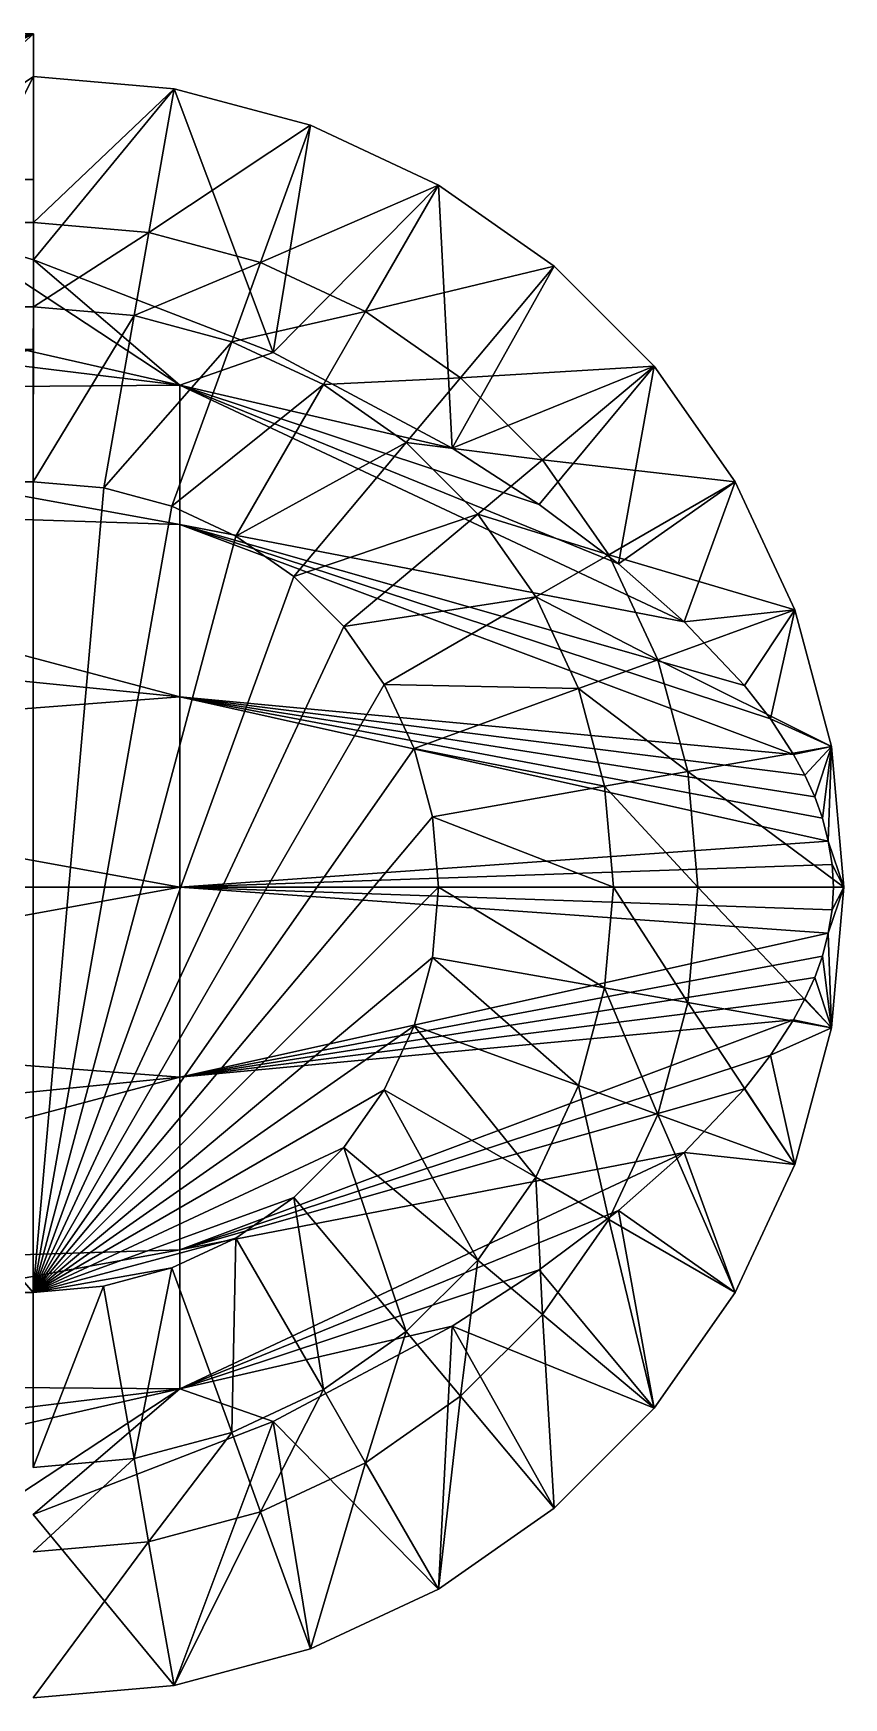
# Model space of a CAD drawing. Header units: inches. Extents: x 0 to 46333, y 12439 to 30520.
# Drawn here: x 12643.4 to 12681.5, y 17463.9 to 17542.1 of the extents above; entities that cross this region are included whole.
import ezdxf

# ---------------------------------------------------------------- set-up
doc = ezdxf.new("R2010")
doc.units = ezdxf.units.IN
doc.header["$MEASUREMENT"] = 0
doc.layers.add('DLX_FL1_LUM', color=7, linetype='Continuous', true_color=0xffd400)

msp = doc.modelspace()

# ---------------------------------------------------------------- linework, layer by layer
at = {"layer": 'DLX_FL1_LUM'}
for points in [[(12064.069, 17542.084, 0), (12643.416, 17535.206, 0)], [(12643.416, 17542.063, 0), (12064.069, 17542.084, 0)], [(12643.416, 17535.206, 0), (12064.069, 17542.084, 0)], [(12064.069, 17542.084, 0), (12643.416, 17542.063, 0)], [(12643.416, 17542.063, 0), (12615.674, 17536.084, 0)], [(12615.674, 17536.084, 0), (12643.416, 17542.063, 0)], [(12618.076, 17535.991, 0), (12643.416, 17542.063, 0)], [(12643.416, 17542.063, 0), (12618.076, 17535.991, 0)], [(12623.423, 17535.579, 0), (12643.416, 17542.063, 0)], [(12643.416, 17542.063, 0), (12623.423, 17535.579, 0)], [(12628.851, 17534.87, 0), (12643.416, 17542.063, 0)], [(12643.416, 17542.063, 0), (12628.851, 17534.87, 0)], [(12634.285, 17533.858, 0), (12643.416, 17542.063, 0)], [(12643.416, 17542.063, 0), (12634.285, 17533.858, 0)], [(12643.416, 17542.063, 0), (12643.416, 17535.206, 0)], [(12643.416, 17540.058, 0), (12643.416, 17542.063, 0)], [(12643.416, 17535.206, 0), (12643.416, 17542.063, 0)], [(12643.416, 17542.063, 0), (12643.416, 17540.058, 0)], [(12643.416, 17540.058, 0), (12634.285, 17533.858, 0)], [(12634.285, 17533.858, 0), (12643.416, 17540.058, 0)], [(12639.654, 17532.55, 0), (12643.416, 17540.058, 0)], [(12643.416, 17540.058, 0), (12639.654, 17532.55, 0)], [(12643.416, 17535.206, 0), (12643.416, 17540.058, 0)], [(12643.416, 17533.201, 0), (12643.416, 17540.058, 0)], [(12643.416, 17540.058, 0), (12643.416, 17535.206, 0)], [(12643.416, 17540.058, 0), (12643.416, 17533.201, 0)], [(12650.029, 17539.479, 0), (12643.416, 17540.058, 0)], [(12643.416, 17531.443, 0), (12643.416, 17540.058, 0)], [(12643.416, 17540.058, 0), (12650.029, 17539.479, 0)], [(12643.416, 17540.058, 0), (12643.416, 17531.443, 0)], [(12643.416, 17533.201, 0), (12650.029, 17539.479, 0)], [(12650.029, 17539.479, 0), (12643.416, 17533.201, 0)], [(12650.029, 17539.479, 0), (12643.416, 17531.443, 0)], [(12643.416, 17531.443, 0), (12650.029, 17539.479, 0)], [(12650.029, 17539.479, 0), (12648.838, 17532.726, 0)], [(12648.838, 17532.726, 0), (12650.029, 17539.479, 0)], [(12656.442, 17537.76, 0), (12650.029, 17539.479, 0)], [(12654.691, 17527.081, 0), (12650.029, 17539.479, 0)], [(12650.029, 17539.479, 0), (12656.442, 17537.76, 0)], [(12650.029, 17539.479, 0), (12654.691, 17527.081, 0)], [(12648.838, 17532.726, 0), (12656.442, 17537.76, 0)], [(12656.442, 17537.76, 0), (12648.838, 17532.726, 0)], [(12656.442, 17537.76, 0), (12654.098, 17531.317, 0)], [(12654.098, 17531.317, 0), (12656.442, 17537.76, 0)], [(12654.691, 17527.081, 0), (12656.442, 17537.76, 0)], [(12656.442, 17537.76, 0), (12654.691, 17527.081, 0)], [(12662.46, 17534.954, 0), (12656.442, 17537.76, 0)], [(12656.442, 17537.76, 0), (12662.46, 17534.954, 0)], [(12064.069, 17535.228, 0), (12643.416, 17535.206, 0)], [(12064.069, 17535.228, 0), (12643.416, 17533.201, 0)], [(12643.416, 17535.206, 0), (12064.069, 17535.228, 0)], [(12643.416, 17533.201, 0), (12064.069, 17535.228, 0)], [(12643.416, 17535.206, 0), (12643.416, 17533.201, 0)], [(12643.416, 17533.201, 0), (12643.416, 17535.206, 0)], [(12654.098, 17531.317, 0), (12662.46, 17534.954, 0)], [(12662.46, 17534.954, 0), (12654.098, 17531.317, 0)], [(12662.46, 17534.954, 0), (12654.691, 17527.081, 0)], [(12654.691, 17527.081, 0), (12662.46, 17534.954, 0)], [(12662.46, 17534.954, 0), (12659.031, 17529.016, 0)], [(12659.031, 17529.016, 0), (12662.46, 17534.954, 0)], [(12667.898, 17531.146, 0), (12662.46, 17534.954, 0)], [(12662.46, 17534.954, 0), (12667.898, 17531.146, 0)], [(12663.099, 17522.593, 0), (12662.46, 17534.954, 0)], [(12662.46, 17534.954, 0), (12663.099, 17522.593, 0)], [(12064.069, 17533.222, 0), (12643.416, 17533.201, 0)], [(12643.416, 17533.201, 0), (12064.069, 17533.222, 0)], [(12064.069, 17529.255, 0), (12643.416, 17533.201, 0)], [(12643.416, 17533.201, 0), (12064.069, 17529.255, 0)], [(12615.674, 17533.398, 0), (12650.296, 17525.55, 0)], [(12650.296, 17525.55, 0), (12615.674, 17533.398, 0)], [(12643.416, 17533.201, 0), (12648.838, 17532.726, 0)], [(12648.838, 17532.726, 0), (12643.416, 17533.201, 0)], [(12643.416, 17533.201, 0), (12643.416, 17529.233, 0)], [(12643.416, 17529.233, 0), (12643.416, 17533.201, 0)], [(12643.416, 17531.443, 0), (12639.654, 17532.55, 0)], [(12639.654, 17532.55, 0), (12650.296, 17525.55, 0)], [(12650.296, 17525.55, 0), (12639.654, 17532.55, 0)], [(12639.654, 17532.55, 0), (12643.416, 17531.443, 0)], [(12648.838, 17532.726, 0), (12643.416, 17529.233, 0)], [(12643.416, 17529.233, 0), (12648.838, 17532.726, 0)], [(12648.149, 17528.82, 0), (12648.838, 17532.726, 0)], [(12648.838, 17532.726, 0), (12648.149, 17528.82, 0)], [(12648.838, 17532.726, 0), (12654.098, 17531.317, 0)], [(12654.098, 17531.317, 0), (12648.838, 17532.726, 0)], [(12654.691, 17527.081, 0), (12643.416, 17531.443, 0)], [(12643.416, 17531.443, 0), (12650.296, 17525.55, 0)], [(12650.296, 17525.55, 0), (12643.416, 17531.443, 0)], [(12643.416, 17531.443, 0), (12654.691, 17527.081, 0)], [(12648.149, 17528.82, 0), (12654.098, 17531.317, 0)], [(12654.098, 17531.317, 0), (12648.149, 17528.82, 0)], [(12654.098, 17531.317, 0), (12652.74, 17527.589, 0)], [(12652.74, 17527.589, 0), (12654.098, 17531.317, 0)], [(12654.098, 17531.317, 0), (12659.031, 17529.016, 0)], [(12659.031, 17529.016, 0), (12654.098, 17531.317, 0)], [(12659.031, 17529.016, 0), (12667.898, 17531.146, 0)], [(12667.898, 17531.146, 0), (12659.031, 17529.016, 0)], [(12667.898, 17531.146, 0), (12663.099, 17522.593, 0)], [(12663.099, 17522.593, 0), (12667.898, 17531.146, 0)], [(12667.898, 17531.146, 0), (12663.49, 17525.894, 0)], [(12663.49, 17525.894, 0), (12667.898, 17531.146, 0)], [(12672.592, 17526.451, 0), (12667.898, 17531.146, 0)], [(12667.898, 17531.146, 0), (12672.592, 17526.451, 0)], [(12643.415, 17527.229, 0), (12064.069, 17529.255, 0)], [(12643.416, 17529.233, 0), (12064.069, 17529.255, 0)], [(12064.069, 17529.255, 0), (12643.415, 17527.229, 0)], [(12064.069, 17529.255, 0), (12643.416, 17529.233, 0)], [(12650.296, 17525.55, 0), (12615.674, 17529.761, 0)], [(12615.674, 17529.761, 0), (12650.296, 17525.55, 0)], [(12643.415, 17527.229, 0), (12643.416, 17529.233, 0)], [(12643.416, 17529.233, 0), (12643.415, 17521.014, 0)], [(12643.415, 17521.014, 0), (12643.416, 17529.233, 0)], [(12643.416, 17529.233, 0), (12643.415, 17527.229, 0)], [(12643.416, 17529.233, 0), (12648.149, 17528.82, 0)], [(12648.149, 17528.82, 0), (12643.416, 17529.233, 0)], [(12643.415, 17521.014, 0), (12648.149, 17528.82, 0)], [(12648.149, 17528.82, 0), (12643.415, 17521.014, 0)], [(12648.149, 17528.82, 0), (12646.722, 17520.724, 0)], [(12646.722, 17520.724, 0), (12648.149, 17528.82, 0)], [(12648.149, 17528.82, 0), (12652.74, 17527.589, 0)], [(12652.74, 17527.589, 0), (12648.149, 17528.82, 0)], [(12652.74, 17527.589, 0), (12659.031, 17529.016, 0)], [(12659.031, 17529.016, 0), (12652.74, 17527.589, 0)], [(12659.031, 17529.016, 0), (12657.048, 17525.581, 0)], [(12657.048, 17525.581, 0), (12659.031, 17529.016, 0)], [(12659.031, 17529.016, 0), (12663.49, 17525.894, 0)], [(12663.49, 17525.894, 0), (12659.031, 17529.016, 0)], [(12643.415, 17527.229, 0), (12064.069, 17527.251, 0)], [(12064.069, 17527.251, 0), (12643.415, 17527.229, 0)], [(12541.178, 17523.075, 0), (12643.415, 17527.229, 0)], [(12643.415, 17527.229, 0), (12541.178, 17523.075, 0)], [(12643.415, 17527.229, 0), (12580.268, 17521.016, 0)], [(12580.268, 17521.016, 0), (12643.415, 17527.229, 0)], [(12610.338, 17521.015, 0), (12643.415, 17527.229, 0)], [(12643.415, 17527.229, 0), (12610.338, 17521.015, 0)], [(12643.415, 17521.014, 0), (12643.415, 17527.229, 0)], [(12643.415, 17527.229, 0), (12643.415, 17521.014, 0)], [(12646.722, 17520.724, 0), (12652.74, 17527.589, 0)], [(12652.74, 17527.589, 0), (12646.722, 17520.724, 0)], [(12652.74, 17527.589, 0), (12649.928, 17519.865, 0)], [(12649.928, 17519.865, 0), (12652.74, 17527.589, 0)], [(12654.691, 17527.081, 0), (12650.296, 17525.55, 0)], [(12650.296, 17525.55, 0), (12654.691, 17527.081, 0)], [(12652.74, 17527.589, 0), (12657.048, 17525.581, 0)], [(12657.048, 17525.581, 0), (12652.74, 17527.589, 0)], [(12663.099, 17522.593, 0), (12654.691, 17527.081, 0)], [(12654.691, 17527.081, 0), (12663.099, 17522.593, 0)], [(12672.592, 17526.451, 0), (12663.099, 17522.593, 0)], [(12663.099, 17522.593, 0), (12672.592, 17526.451, 0)], [(12663.49, 17525.894, 0), (12672.592, 17526.451, 0)], [(12672.592, 17526.451, 0), (12663.49, 17525.894, 0)], [(12667.19, 17519.948, 0), (12672.592, 17526.451, 0)], [(12672.592, 17526.451, 0), (12667.19, 17519.948, 0)], [(12672.592, 17526.451, 0), (12667.34, 17522.044, 0)], [(12667.34, 17522.044, 0), (12672.592, 17526.451, 0)], [(12670.919, 17517.161, 0), (12672.592, 17526.451, 0)], [(12672.592, 17526.451, 0), (12670.919, 17517.161, 0)], [(12676.401, 17521.012, 0), (12672.592, 17526.451, 0)], [(12672.592, 17526.451, 0), (12676.401, 17521.012, 0)], [(12615.674, 17525.285, 0), (12650.296, 17525.55, 0)], [(12650.296, 17525.55, 0), (12615.674, 17525.285, 0)], [(12650.295, 17519.011, 0), (12615.674, 17525.285, 0)], [(12615.674, 17525.285, 0), (12650.295, 17519.011, 0)], [(12649.928, 17519.865, 0), (12657.048, 17525.581, 0)], [(12657.048, 17525.581, 0), (12649.928, 17519.865, 0)], [(12650.296, 17525.55, 0), (12650.295, 17519.011, 0)], [(12650.295, 17519.011, 0), (12650.296, 17525.55, 0)], [(12650.296, 17525.55, 0), (12663.099, 17522.593, 0)], [(12667.19, 17519.948, 0), (12650.296, 17525.55, 0)], [(12650.296, 17525.55, 0), (12667.19, 17519.948, 0)], [(12670.919, 17517.161, 0), (12650.296, 17525.55, 0)], [(12650.296, 17525.55, 0), (12670.919, 17517.161, 0)], [(12674.007, 17514.436, 0), (12650.296, 17525.55, 0)], [(12663.099, 17522.593, 0), (12650.296, 17525.55, 0)], [(12650.296, 17525.55, 0), (12674.007, 17514.436, 0)], [(12657.048, 17525.581, 0), (12652.937, 17518.461, 0)], [(12652.937, 17518.461, 0), (12657.048, 17525.581, 0)], [(12657.048, 17525.581, 0), (12663.49, 17525.894, 0)], [(12663.49, 17525.894, 0), (12657.048, 17525.581, 0)], [(12657.048, 17525.581, 0), (12660.94, 17522.855, 0)], [(12660.94, 17522.855, 0), (12657.048, 17525.581, 0)], [(12663.49, 17525.894, 0), (12660.94, 17522.855, 0)], [(12660.94, 17522.855, 0), (12663.49, 17525.894, 0)], [(12663.49, 17525.894, 0), (12667.34, 17522.044, 0)], [(12667.34, 17522.044, 0), (12663.49, 17525.894, 0)], [(12652.937, 17518.461, 0), (12660.94, 17522.855, 0)], [(12660.94, 17522.855, 0), (12652.937, 17518.461, 0)], [(12660.94, 17522.855, 0), (12655.656, 17516.557, 0)], [(12655.656, 17516.557, 0), (12660.94, 17522.855, 0)], [(12660.94, 17522.855, 0), (12667.34, 17522.044, 0)], [(12667.34, 17522.044, 0), (12660.94, 17522.855, 0)], [(12660.94, 17522.855, 0), (12664.301, 17519.494, 0)], [(12664.301, 17519.494, 0), (12660.94, 17522.855, 0)], [(12667.19, 17519.948, 0), (12663.099, 17522.593, 0)], [(12663.099, 17522.593, 0), (12667.19, 17519.948, 0)], [(12667.34, 17522.044, 0), (12664.301, 17519.494, 0)], [(12664.301, 17519.494, 0), (12667.34, 17522.044, 0)], [(12667.34, 17522.044, 0), (12676.401, 17521.012, 0)], [(12676.401, 17521.012, 0), (12667.34, 17522.044, 0)], [(12667.34, 17522.044, 0), (12670.463, 17517.584, 0)], [(12670.463, 17517.584, 0), (12667.34, 17522.044, 0)], [(12610.338, 17521.015, 0), (12643.415, 17521.014, 0)], [(12610.338, 17521.015, 0), (12643.414, 17482.925, 0)], [(12643.415, 17521.014, 0), (12610.338, 17521.015, 0)], [(12643.414, 17482.925, 0), (12610.338, 17521.015, 0)], [(12643.415, 17521.014, 0), (12643.414, 17482.925, 0)], [(12643.414, 17482.925, 0), (12643.415, 17521.014, 0)], [(12646.722, 17520.724, 0), (12643.414, 17482.925, 0)], [(12643.414, 17482.925, 0), (12646.722, 17520.724, 0)], [(12643.415, 17521.014, 0), (12646.722, 17520.724, 0)], [(12646.722, 17520.724, 0), (12643.415, 17521.014, 0)], [(12646.722, 17520.724, 0), (12649.928, 17519.865, 0)], [(12649.928, 17519.865, 0), (12646.722, 17520.724, 0)], [(12676.401, 17521.012, 0), (12670.463, 17517.584, 0)], [(12670.463, 17517.584, 0), (12676.401, 17521.012, 0)], [(12676.401, 17521.012, 0), (12670.919, 17517.161, 0)], [(12670.919, 17517.161, 0), (12676.401, 17521.012, 0)], [(12674.007, 17514.436, 0), (12676.401, 17521.012, 0)], [(12676.401, 17521.012, 0), (12674.007, 17514.436, 0)], [(12679.206, 17514.994, 0), (12676.401, 17521.012, 0)], [(12676.401, 17521.012, 0), (12679.206, 17514.994, 0)], [(12615.674, 17520.102, 0), (12650.295, 17510.901, 0)], [(12650.295, 17510.901, 0), (12615.674, 17520.102, 0)], [(12615.674, 17520.102, 0), (12650.295, 17519.011, 0)], [(12650.295, 17519.011, 0), (12615.674, 17520.102, 0)], [(12649.928, 17519.865, 0), (12643.414, 17482.925, 0)], [(12643.414, 17482.925, 0), (12649.928, 17519.865, 0)], [(12649.928, 17519.865, 0), (12652.937, 17518.461, 0)], [(12652.937, 17518.461, 0), (12649.928, 17519.865, 0)], [(12670.919, 17517.161, 0), (12667.19, 17519.948, 0)], [(12667.19, 17519.948, 0), (12670.919, 17517.161, 0)], [(12650.295, 17519.011, 0), (12650.295, 17510.901, 0)], [(12650.295, 17519.011, 0), (12676.835, 17511.446, 0)], [(12678.054, 17509.87, 0), (12650.295, 17519.011, 0)], [(12650.295, 17519.011, 0), (12678.054, 17509.87, 0)], [(12679.146, 17508.203, 0), (12650.295, 17519.011, 0)], [(12650.295, 17519.011, 0), (12674.007, 17514.436, 0)], [(12676.835, 17511.446, 0), (12650.295, 17519.011, 0)], [(12650.295, 17519.011, 0), (12679.146, 17508.203, 0)], [(12650.295, 17510.901, 0), (12650.295, 17519.011, 0)], [(12674.007, 17514.436, 0), (12650.295, 17519.011, 0)], [(12655.656, 17516.557, 0), (12664.301, 17519.494, 0)], [(12664.301, 17519.494, 0), (12655.656, 17516.557, 0)], [(12664.301, 17519.494, 0), (12658.003, 17514.21, 0)], [(12658.003, 17514.21, 0), (12664.301, 17519.494, 0)], [(12664.301, 17519.494, 0), (12670.463, 17517.584, 0)], [(12670.463, 17517.584, 0), (12664.301, 17519.494, 0)], [(12664.301, 17519.494, 0), (12667.026, 17515.6, 0)], [(12667.026, 17515.6, 0), (12664.301, 17519.494, 0)], [(12652.937, 17518.461, 0), (12643.414, 17482.925, 0)], [(12643.414, 17482.925, 0), (12652.937, 17518.461, 0)], [(12652.937, 17518.461, 0), (12655.656, 17516.557, 0)], [(12655.656, 17516.557, 0), (12652.937, 17518.461, 0)], [(12670.463, 17517.584, 0), (12667.026, 17515.6, 0)], [(12667.026, 17515.6, 0), (12670.463, 17517.584, 0)], [(12670.463, 17517.584, 0), (12679.206, 17514.994, 0)], [(12679.206, 17514.994, 0), (12670.463, 17517.584, 0)], [(12670.463, 17517.584, 0), (12672.763, 17512.65, 0)], [(12672.763, 17512.65, 0), (12670.463, 17517.584, 0)], [(12674.007, 17514.436, 0), (12670.919, 17517.161, 0)], [(12670.919, 17517.161, 0), (12674.007, 17514.436, 0)], [(12655.656, 17516.557, 0), (12643.414, 17482.925, 0)], [(12643.414, 17482.925, 0), (12655.656, 17516.557, 0)], [(12655.656, 17516.557, 0), (12658.003, 17514.21, 0)], [(12658.003, 17514.21, 0), (12655.656, 17516.557, 0)], [(12658.003, 17514.21, 0), (12667.026, 17515.6, 0)], [(12667.026, 17515.6, 0), (12658.003, 17514.21, 0)], [(12667.026, 17515.6, 0), (12659.908, 17511.491, 0)], [(12659.908, 17511.491, 0), (12667.026, 17515.6, 0)], [(12667.026, 17515.6, 0), (12672.763, 17512.65, 0)], [(12672.763, 17512.65, 0), (12667.026, 17515.6, 0)], [(12667.026, 17515.6, 0), (12669.034, 17511.293, 0)], [(12669.034, 17511.293, 0), (12667.026, 17515.6, 0)], [(12650.295, 17510.901, 0), (12615.674, 17514.371, 0)], [(12615.674, 17514.371, 0), (12650.295, 17510.901, 0)], [(12679.206, 17514.994, 0), (12672.763, 17512.65, 0)], [(12672.763, 17512.65, 0), (12679.206, 17514.994, 0)], [(12679.206, 17514.994, 0), (12674.007, 17514.436, 0)], [(12674.007, 17514.436, 0), (12679.206, 17514.994, 0)], [(12676.835, 17511.446, 0), (12674.007, 17514.436, 0)], [(12674.007, 17514.436, 0), (12676.835, 17511.446, 0)], [(12676.835, 17511.446, 0), (12679.206, 17514.994, 0)], [(12679.206, 17514.994, 0), (12676.835, 17511.446, 0)], [(12678.054, 17509.87, 0), (12679.206, 17514.994, 0)], [(12679.206, 17514.994, 0), (12678.054, 17509.87, 0)], [(12680.924, 17508.581, 0), (12679.206, 17514.994, 0)], [(12679.206, 17514.994, 0), (12680.924, 17508.581, 0)], [(12658.003, 17514.21, 0), (12643.414, 17482.925, 0)], [(12643.414, 17482.925, 0), (12658.003, 17514.21, 0)], [(12658.003, 17514.21, 0), (12659.908, 17511.491, 0)], [(12659.908, 17511.491, 0), (12658.003, 17514.21, 0)], [(12672.763, 17512.65, 0), (12669.034, 17511.293, 0)], [(12669.034, 17511.293, 0), (12672.763, 17512.65, 0)], [(12672.763, 17512.65, 0), (12680.924, 17508.581, 0)], [(12680.924, 17508.581, 0), (12672.763, 17512.65, 0)], [(12672.763, 17512.65, 0), (12674.171, 17507.391, 0)], [(12674.171, 17507.391, 0), (12672.763, 17512.65, 0)], [(12659.908, 17511.491, 0), (12643.414, 17482.925, 0)], [(12643.414, 17482.925, 0), (12659.908, 17511.491, 0)], [(12659.908, 17511.491, 0), (12669.034, 17511.293, 0)], [(12669.034, 17511.293, 0), (12659.908, 17511.491, 0)], [(12659.908, 17511.491, 0), (12661.31, 17508.482, 0)], [(12661.31, 17508.482, 0), (12659.908, 17511.491, 0)], [(12669.034, 17511.293, 0), (12661.31, 17508.482, 0)], [(12661.31, 17508.482, 0), (12669.034, 17511.293, 0)], [(12669.034, 17511.293, 0), (12674.171, 17507.391, 0)], [(12674.171, 17507.391, 0), (12669.034, 17511.293, 0)], [(12669.034, 17511.293, 0), (12670.265, 17506.703, 0)], [(12670.265, 17506.703, 0), (12669.034, 17511.293, 0)], [(12678.054, 17509.87, 0), (12676.835, 17511.446, 0)], [(12676.835, 17511.446, 0), (12678.054, 17509.87, 0)], [(12615.674, 17508.266, 0), (12650.295, 17510.901, 0)], [(12650.295, 17510.901, 0), (12615.674, 17508.266, 0)], [(12650.295, 17510.901, 0), (12650.295, 17501.968, 0)], [(12650.295, 17510.901, 0), (12679.146, 17508.203, 0)], [(12679.676, 17507.224, 0), (12650.295, 17510.901, 0)], [(12650.295, 17510.901, 0), (12680.139, 17506.213, 0)], [(12680.498, 17505.207, 0), (12650.295, 17510.901, 0)], [(12650.295, 17510.901, 0), (12680.498, 17505.207, 0)], [(12680.778, 17504.129, 0), (12650.295, 17510.901, 0)], [(12650.295, 17510.901, 0), (12679.676, 17507.224, 0)], [(12680.139, 17506.213, 0), (12650.295, 17510.901, 0)], [(12650.295, 17510.901, 0), (12680.778, 17504.129, 0)], [(12650.295, 17501.968, 0), (12650.295, 17510.901, 0)], [(12679.146, 17508.203, 0), (12650.295, 17510.901, 0)], [(12680.924, 17508.581, 0), (12678.054, 17509.87, 0)], [(12678.054, 17509.87, 0), (12680.924, 17508.581, 0)], [(12679.146, 17508.203, 0), (12678.054, 17509.87, 0)], [(12678.054, 17509.87, 0), (12679.146, 17508.203, 0)], [(12615.674, 17508.266, 0), (12650.295, 17501.968, 0)], [(12650.295, 17501.968, 0), (12615.674, 17508.266, 0)], [(12661.31, 17508.482, 0), (12643.414, 17482.925, 0)], [(12643.414, 17482.925, 0), (12661.31, 17508.482, 0)], [(12661.31, 17508.482, 0), (12670.265, 17506.703, 0)], [(12670.265, 17506.703, 0), (12661.31, 17508.482, 0)], [(12661.31, 17508.482, 0), (12662.169, 17505.276, 0)], [(12662.169, 17505.276, 0), (12661.31, 17508.482, 0)], [(12680.924, 17508.581, 0), (12674.171, 17507.391, 0)], [(12674.171, 17507.391, 0), (12680.924, 17508.581, 0)], [(12679.146, 17508.203, 0), (12680.924, 17508.581, 0)], [(12680.924, 17508.581, 0), (12679.146, 17508.203, 0)], [(12679.676, 17507.224, 0), (12679.146, 17508.203, 0)], [(12679.146, 17508.203, 0), (12679.676, 17507.224, 0)], [(12679.676, 17507.224, 0), (12680.924, 17508.581, 0)], [(12680.924, 17508.581, 0), (12679.676, 17507.224, 0)], [(12680.139, 17506.213, 0), (12680.924, 17508.581, 0)], [(12680.924, 17508.581, 0), (12680.139, 17506.213, 0)], [(12680.498, 17505.207, 0), (12680.924, 17508.581, 0)], [(12680.924, 17508.581, 0), (12680.498, 17505.207, 0)], [(12680.778, 17504.129, 0), (12680.924, 17508.581, 0)], [(12680.924, 17508.581, 0), (12680.778, 17504.129, 0)], [(12681.502, 17501.967, 0), (12680.924, 17508.581, 0)], [(12680.924, 17508.581, 0), (12681.502, 17501.967, 0)], [(12674.171, 17507.391, 0), (12670.265, 17506.703, 0)], [(12670.265, 17506.703, 0), (12674.171, 17507.391, 0)], [(12674.171, 17507.391, 0), (12681.502, 17501.967, 0)], [(12681.502, 17501.967, 0), (12674.171, 17507.391, 0)], [(12674.171, 17507.391, 0), (12674.647, 17501.968, 0)], [(12674.647, 17501.968, 0), (12674.171, 17507.391, 0)], [(12670.265, 17506.703, 0), (12662.169, 17505.276, 0)], [(12662.169, 17505.276, 0), (12670.265, 17506.703, 0)], [(12670.265, 17506.703, 0), (12674.647, 17501.968, 0)], [(12674.647, 17501.968, 0), (12670.265, 17506.703, 0)], [(12670.265, 17506.703, 0), (12670.679, 17501.968, 0)], [(12670.679, 17501.968, 0), (12670.265, 17506.703, 0)], [(12680.139, 17506.213, 0), (12679.676, 17507.224, 0)], [(12679.676, 17507.224, 0), (12680.139, 17506.213, 0)], [(12680.498, 17505.207, 0), (12680.139, 17506.213, 0)], [(12680.139, 17506.213, 0), (12680.498, 17505.207, 0)], [(12662.169, 17505.276, 0), (12643.414, 17482.925, 0)], [(12643.414, 17482.925, 0), (12662.169, 17505.276, 0)], [(12662.169, 17505.276, 0), (12670.679, 17501.968, 0)], [(12670.679, 17501.968, 0), (12662.169, 17505.276, 0)], [(12662.169, 17505.276, 0), (12662.458, 17501.968, 0)], [(12662.458, 17501.968, 0), (12662.169, 17505.276, 0)], [(12680.778, 17504.129, 0), (12680.498, 17505.207, 0)], [(12680.498, 17505.207, 0), (12680.778, 17504.129, 0)], [(12650.295, 17501.968, 0), (12680.778, 17504.129, 0)], [(12680.778, 17504.129, 0), (12650.295, 17501.968, 0)], [(12681.502, 17501.967, 0), (12680.778, 17504.129, 0)], [(12680.778, 17504.129, 0), (12681.502, 17501.967, 0)], [(12680.96, 17503.031, 0), (12680.778, 17504.129, 0)], [(12680.778, 17504.129, 0), (12680.96, 17503.031, 0)], [(12680.96, 17503.031, 0), (12650.295, 17501.968, 0)], [(12650.295, 17501.968, 0), (12680.96, 17503.031, 0)], [(12680.96, 17503.031, 0), (12681.502, 17501.967, 0)], [(12681.025, 17501.967, 0), (12680.96, 17503.031, 0)], [(12681.502, 17501.967, 0), (12680.96, 17503.031, 0)], [(12680.96, 17503.031, 0), (12681.025, 17501.967, 0)], [(12650.295, 17501.968, 0), (12615.674, 17501.97, 0)], [(12615.674, 17501.97, 0), (12650.295, 17501.968, 0)], [(12615.674, 17495.674, 0), (12650.295, 17501.968, 0)], [(12650.295, 17501.968, 0), (12615.674, 17495.674, 0)], [(12662.458, 17501.968, 0), (12643.414, 17482.925, 0)], [(12643.414, 17482.925, 0), (12662.458, 17501.968, 0)], [(12650.295, 17501.968, 0), (12650.294, 17493.037, 0)], [(12650.294, 17493.037, 0), (12650.295, 17501.968, 0)], [(12650.295, 17501.968, 0), (12681.025, 17501.967, 0)], [(12680.96, 17500.905, 0), (12650.295, 17501.968, 0)], [(12650.295, 17501.968, 0), (12680.96, 17500.905, 0)], [(12680.778, 17499.806, 0), (12650.295, 17501.968, 0)], [(12681.025, 17501.967, 0), (12650.295, 17501.968, 0)], [(12650.295, 17501.968, 0), (12680.778, 17499.806, 0)], [(12662.458, 17501.968, 0), (12662.169, 17498.661, 0)], [(12662.169, 17498.661, 0), (12662.458, 17501.968, 0)], [(12670.679, 17501.968, 0), (12662.458, 17501.968, 0)], [(12662.458, 17501.968, 0), (12670.265, 17497.234, 0)], [(12662.458, 17501.968, 0), (12670.679, 17501.968, 0)], [(12670.265, 17497.234, 0), (12662.458, 17501.968, 0)], [(12670.679, 17501.968, 0), (12670.265, 17497.234, 0)], [(12670.265, 17497.234, 0), (12670.679, 17501.968, 0)], [(12670.679, 17501.968, 0), (12674.171, 17496.545, 0)], [(12674.647, 17501.968, 0), (12670.679, 17501.968, 0)], [(12670.679, 17501.968, 0), (12674.647, 17501.968, 0)], [(12674.171, 17496.545, 0), (12670.679, 17501.968, 0)], [(12674.647, 17501.968, 0), (12674.171, 17496.545, 0)], [(12674.171, 17496.545, 0), (12674.647, 17501.968, 0)], [(12681.502, 17501.967, 0), (12674.647, 17501.968, 0)], [(12674.647, 17501.968, 0), (12680.924, 17495.354, 0)], [(12674.647, 17501.968, 0), (12681.502, 17501.967, 0)], [(12680.924, 17495.354, 0), (12674.647, 17501.968, 0)], [(12680.778, 17499.806, 0), (12681.502, 17501.967, 0)], [(12681.502, 17501.967, 0), (12680.778, 17499.806, 0)], [(12680.924, 17495.354, 0), (12681.502, 17501.967, 0)], [(12681.502, 17501.967, 0), (12680.924, 17495.354, 0)], [(12680.96, 17500.905, 0), (12681.502, 17501.967, 0)], [(12681.502, 17501.967, 0), (12680.96, 17500.905, 0)], [(12680.96, 17500.905, 0), (12681.025, 17501.967, 0)], [(12681.025, 17501.967, 0), (12680.96, 17500.905, 0)], [(12681.025, 17501.967, 0), (12681.502, 17501.967, 0)], [(12681.502, 17501.967, 0), (12681.025, 17501.967, 0)], [(12680.778, 17499.806, 0), (12680.96, 17500.905, 0)], [(12680.96, 17500.905, 0), (12680.778, 17499.806, 0)], [(12650.294, 17493.037, 0), (12680.778, 17499.806, 0)], [(12680.778, 17499.806, 0), (12650.294, 17493.037, 0)], [(12680.498, 17498.728, 0), (12680.778, 17499.806, 0)], [(12680.778, 17499.806, 0), (12680.498, 17498.728, 0)], [(12680.924, 17495.354, 0), (12680.778, 17499.806, 0)], [(12680.778, 17499.806, 0), (12680.924, 17495.354, 0)], [(12662.169, 17498.661, 0), (12643.414, 17482.925, 0)], [(12643.414, 17482.925, 0), (12662.169, 17498.661, 0)], [(12680.498, 17498.728, 0), (12650.294, 17493.037, 0)], [(12650.294, 17493.037, 0), (12680.498, 17498.728, 0)], [(12662.169, 17498.661, 0), (12661.31, 17495.455, 0)], [(12661.31, 17495.455, 0), (12662.169, 17498.661, 0)], [(12670.265, 17497.234, 0), (12662.169, 17498.661, 0)], [(12662.169, 17498.661, 0), (12669.034, 17492.643, 0)], [(12662.169, 17498.661, 0), (12670.265, 17497.234, 0)], [(12669.034, 17492.643, 0), (12662.169, 17498.661, 0)], [(12680.139, 17497.722, 0), (12680.498, 17498.728, 0)], [(12680.498, 17498.728, 0), (12680.139, 17497.722, 0)], [(12680.498, 17498.728, 0), (12680.924, 17495.354, 0)], [(12680.924, 17495.354, 0), (12680.498, 17498.728, 0)], [(12650.294, 17493.037, 0), (12680.139, 17497.722, 0)], [(12680.139, 17497.722, 0), (12650.294, 17493.037, 0)], [(12670.265, 17497.234, 0), (12669.034, 17492.643, 0)], [(12669.034, 17492.643, 0), (12670.265, 17497.234, 0)], [(12670.265, 17497.234, 0), (12672.762, 17491.286, 0)], [(12674.171, 17496.545, 0), (12670.265, 17497.234, 0)], [(12670.265, 17497.234, 0), (12674.171, 17496.545, 0)], [(12672.762, 17491.286, 0), (12670.265, 17497.234, 0)], [(12679.675, 17496.712, 0), (12680.139, 17497.722, 0)], [(12680.139, 17497.722, 0), (12679.675, 17496.712, 0)], [(12680.139, 17497.722, 0), (12680.924, 17495.354, 0)], [(12680.924, 17495.354, 0), (12680.139, 17497.722, 0)], [(12679.675, 17496.712, 0), (12650.294, 17493.037, 0)], [(12650.294, 17493.037, 0), (12679.675, 17496.712, 0)], [(12674.171, 17496.545, 0), (12672.762, 17491.286, 0)], [(12672.762, 17491.286, 0), (12674.171, 17496.545, 0)], [(12680.924, 17495.354, 0), (12674.171, 17496.545, 0)], [(12674.171, 17496.545, 0), (12679.205, 17488.941, 0)], [(12674.171, 17496.545, 0), (12680.924, 17495.354, 0)], [(12679.205, 17488.941, 0), (12674.171, 17496.545, 0)], [(12679.146, 17495.732, 0), (12679.675, 17496.712, 0)], [(12679.675, 17496.712, 0), (12679.146, 17495.732, 0)], [(12679.675, 17496.712, 0), (12680.924, 17495.354, 0)], [(12680.924, 17495.354, 0), (12679.675, 17496.712, 0)], [(12615.674, 17495.674, 0), (12650.294, 17493.037, 0)], [(12650.294, 17493.037, 0), (12615.674, 17495.674, 0)], [(12650.294, 17493.037, 0), (12679.146, 17495.732, 0)], [(12679.146, 17495.732, 0), (12650.294, 17484.927, 0)], [(12679.146, 17495.732, 0), (12650.294, 17493.037, 0)], [(12650.294, 17484.927, 0), (12679.146, 17495.732, 0)], [(12678.054, 17494.066, 0), (12679.146, 17495.732, 0)], [(12679.146, 17495.732, 0), (12678.054, 17494.066, 0)], [(12679.146, 17495.732, 0), (12680.924, 17495.354, 0)], [(12680.924, 17495.354, 0), (12679.146, 17495.732, 0)], [(12661.31, 17495.455, 0), (12643.414, 17482.925, 0)], [(12643.414, 17482.925, 0), (12661.31, 17495.455, 0)], [(12661.31, 17495.455, 0), (12659.907, 17492.447, 0)], [(12659.907, 17492.447, 0), (12661.31, 17495.455, 0)], [(12669.034, 17492.643, 0), (12661.31, 17495.455, 0)], [(12661.31, 17495.455, 0), (12667.025, 17488.335, 0)], [(12661.31, 17495.455, 0), (12669.034, 17492.643, 0)], [(12667.025, 17488.335, 0), (12661.31, 17495.455, 0)], [(12678.054, 17494.066, 0), (12680.924, 17495.354, 0)], [(12680.924, 17495.354, 0), (12678.054, 17494.066, 0)], [(12679.205, 17488.941, 0), (12680.924, 17495.354, 0)], [(12680.924, 17495.354, 0), (12679.205, 17488.941, 0)], [(12678.054, 17494.066, 0), (12650.294, 17484.927, 0)], [(12650.294, 17484.927, 0), (12678.054, 17494.066, 0)], [(12676.834, 17492.49, 0), (12678.054, 17494.066, 0)], [(12678.054, 17494.066, 0), (12676.834, 17492.49, 0)], [(12679.205, 17488.941, 0), (12678.054, 17494.066, 0)], [(12678.054, 17494.066, 0), (12679.205, 17488.941, 0)], [(12615.673, 17483.838, 0), (12650.294, 17493.037, 0)], [(12650.294, 17493.037, 0), (12615.673, 17483.838, 0)], [(12650.294, 17493.037, 0), (12615.674, 17489.569, 0)], [(12615.674, 17489.569, 0), (12650.294, 17493.037, 0)], [(12659.907, 17492.447, 0), (12643.414, 17482.925, 0)], [(12643.414, 17482.925, 0), (12659.907, 17492.447, 0)], [(12650.294, 17493.037, 0), (12650.294, 17484.927, 0)], [(12650.294, 17484.927, 0), (12650.294, 17493.037, 0)], [(12650.294, 17484.927, 0), (12676.834, 17492.49, 0)], [(12676.834, 17492.49, 0), (12650.294, 17484.927, 0)], [(12659.907, 17492.447, 0), (12658.002, 17489.727, 0)], [(12658.002, 17489.727, 0), (12659.907, 17492.447, 0)], [(12667.025, 17488.335, 0), (12659.907, 17492.447, 0)], [(12659.907, 17492.447, 0), (12664.299, 17484.443, 0)], [(12659.907, 17492.447, 0), (12667.025, 17488.335, 0)], [(12664.299, 17484.443, 0), (12659.907, 17492.447, 0)], [(12669.034, 17492.643, 0), (12667.025, 17488.335, 0)], [(12667.025, 17488.335, 0), (12669.034, 17492.643, 0)], [(12669.034, 17492.643, 0), (12670.462, 17486.352, 0)], [(12672.762, 17491.286, 0), (12669.034, 17492.643, 0)], [(12669.034, 17492.643, 0), (12672.762, 17491.286, 0)], [(12670.462, 17486.352, 0), (12669.034, 17492.643, 0)], [(12674.006, 17489.5, 0), (12676.834, 17492.49, 0)], [(12676.834, 17492.49, 0), (12674.006, 17489.5, 0)], [(12676.834, 17492.49, 0), (12679.205, 17488.941, 0)], [(12679.205, 17488.941, 0), (12676.834, 17492.49, 0)], [(12672.762, 17491.286, 0), (12670.462, 17486.352, 0)], [(12670.462, 17486.352, 0), (12672.762, 17491.286, 0)], [(12679.205, 17488.941, 0), (12672.762, 17491.286, 0)], [(12672.762, 17491.286, 0), (12676.399, 17482.924, 0)], [(12672.762, 17491.286, 0), (12679.205, 17488.941, 0)], [(12676.399, 17482.924, 0), (12672.762, 17491.286, 0)], [(12658.002, 17489.727, 0), (12643.414, 17482.925, 0)], [(12643.414, 17482.925, 0), (12658.002, 17489.727, 0)], [(12674.006, 17489.5, 0), (12650.294, 17484.927, 0)], [(12650.294, 17478.386, 0), (12674.006, 17489.5, 0)], [(12650.294, 17484.927, 0), (12674.006, 17489.5, 0)], [(12674.006, 17489.5, 0), (12650.294, 17478.386, 0)], [(12658.002, 17489.727, 0), (12655.655, 17487.38, 0)], [(12655.655, 17487.38, 0), (12658.002, 17489.727, 0)], [(12664.299, 17484.443, 0), (12658.002, 17489.727, 0)], [(12658.002, 17489.727, 0), (12660.939, 17481.082, 0)], [(12658.002, 17489.727, 0), (12664.299, 17484.443, 0)], [(12660.939, 17481.082, 0), (12658.002, 17489.727, 0)], [(12670.918, 17486.774, 0), (12674.006, 17489.5, 0)], [(12674.006, 17489.5, 0), (12670.918, 17486.774, 0)], [(12674.006, 17489.5, 0), (12679.205, 17488.941, 0)], [(12676.399, 17482.924, 0), (12674.006, 17489.5, 0)], [(12674.006, 17489.5, 0), (12676.399, 17482.924, 0)], [(12679.205, 17488.941, 0), (12674.006, 17489.5, 0)], [(12676.399, 17482.924, 0), (12679.205, 17488.941, 0)], [(12679.205, 17488.941, 0), (12676.399, 17482.924, 0)], [(12667.025, 17488.335, 0), (12664.299, 17484.443, 0)], [(12664.299, 17484.443, 0), (12667.025, 17488.335, 0)], [(12667.025, 17488.335, 0), (12667.339, 17481.893, 0)], [(12670.462, 17486.352, 0), (12667.025, 17488.335, 0)], [(12667.025, 17488.335, 0), (12670.462, 17486.352, 0)], [(12667.339, 17481.893, 0), (12667.025, 17488.335, 0)], [(12655.655, 17487.38, 0), (12643.414, 17482.925, 0)], [(12643.414, 17482.925, 0), (12655.655, 17487.38, 0)], [(12655.655, 17487.38, 0), (12652.935, 17485.476, 0)], [(12652.935, 17485.476, 0), (12655.655, 17487.38, 0)], [(12660.939, 17481.082, 0), (12655.655, 17487.38, 0)], [(12655.655, 17487.38, 0), (12657.046, 17478.357, 0)], [(12655.655, 17487.38, 0), (12660.939, 17481.082, 0)], [(12657.046, 17478.357, 0), (12655.655, 17487.38, 0)], [(12670.918, 17486.774, 0), (12650.294, 17478.386, 0)], [(12650.294, 17478.386, 0), (12670.918, 17486.774, 0)], [(12667.189, 17483.989, 0), (12670.918, 17486.774, 0)], [(12670.918, 17486.774, 0), (12667.189, 17483.989, 0)], [(12670.462, 17486.352, 0), (12667.339, 17481.893, 0)], [(12667.339, 17481.893, 0), (12670.462, 17486.352, 0)], [(12676.399, 17482.924, 0), (12670.462, 17486.352, 0)], [(12670.462, 17486.352, 0), (12672.59, 17477.485, 0)], [(12670.462, 17486.352, 0), (12676.399, 17482.924, 0)], [(12672.59, 17477.485, 0), (12670.462, 17486.352, 0)], [(12670.918, 17486.774, 0), (12676.399, 17482.924, 0)], [(12672.59, 17477.485, 0), (12670.918, 17486.774, 0)], [(12670.918, 17486.774, 0), (12672.59, 17477.485, 0)], [(12676.399, 17482.924, 0), (12670.918, 17486.774, 0)], [(12652.935, 17485.476, 0), (12643.414, 17482.925, 0)], [(12643.414, 17482.925, 0), (12652.935, 17485.476, 0)], [(12652.935, 17485.476, 0), (12649.927, 17484.073, 0)], [(12649.927, 17484.073, 0), (12652.935, 17485.476, 0)], [(12652.935, 17485.476, 0), (12652.738, 17476.349, 0)], [(12652.738, 17476.349, 0), (12652.935, 17485.476, 0)], [(12657.046, 17478.357, 0), (12652.935, 17485.476, 0)], [(12652.935, 17485.476, 0), (12657.046, 17478.357, 0)], [(12615.673, 17478.656, 0), (12650.294, 17484.927, 0)], [(12650.294, 17484.927, 0), (12615.673, 17483.838, 0)], [(12650.294, 17484.927, 0), (12615.673, 17478.656, 0)], [(12615.673, 17483.838, 0), (12650.294, 17484.927, 0)], [(12650.294, 17484.927, 0), (12650.294, 17478.386, 0)], [(12650.294, 17478.386, 0), (12650.294, 17484.927, 0)], [(12649.927, 17484.073, 0), (12643.414, 17482.925, 0)], [(12643.414, 17482.925, 0), (12649.927, 17484.073, 0)], [(12649.927, 17484.073, 0), (12646.72, 17483.214, 0)], [(12646.72, 17483.214, 0), (12649.927, 17484.073, 0)], [(12649.927, 17484.073, 0), (12648.147, 17475.118, 0)], [(12648.147, 17475.118, 0), (12649.927, 17484.073, 0)], [(12652.738, 17476.349, 0), (12649.927, 17484.073, 0)], [(12649.927, 17484.073, 0), (12652.738, 17476.349, 0)], [(12650.294, 17478.386, 0), (12667.189, 17483.989, 0)], [(12667.189, 17483.989, 0), (12650.294, 17478.386, 0)], [(12664.299, 17484.443, 0), (12660.939, 17481.082, 0)], [(12660.939, 17481.082, 0), (12664.299, 17484.443, 0)], [(12663.097, 17481.344, 0), (12667.189, 17483.989, 0)], [(12667.189, 17483.989, 0), (12663.097, 17481.344, 0)], [(12664.299, 17484.443, 0), (12663.488, 17478.043, 0)], [(12663.488, 17478.043, 0), (12664.299, 17484.443, 0)], [(12667.339, 17481.893, 0), (12664.299, 17484.443, 0)], [(12664.299, 17484.443, 0), (12667.339, 17481.893, 0)], [(12667.189, 17483.989, 0), (12672.59, 17477.485, 0)], [(12672.59, 17477.485, 0), (12667.189, 17483.989, 0)], [(12646.72, 17483.214, 0), (12643.413, 17474.704, 0)], [(12643.413, 17474.704, 0), (12646.72, 17483.214, 0)], [(12646.72, 17483.214, 0), (12643.414, 17482.925, 0)], [(12643.414, 17482.925, 0), (12646.72, 17483.214, 0)], [(12648.147, 17475.118, 0), (12646.72, 17483.214, 0)], [(12646.72, 17483.214, 0), (12648.147, 17475.118, 0)], [(12643.414, 17482.925, 0), (12610.337, 17482.926, 0)], [(12610.337, 17482.926, 0), (12643.414, 17482.925, 0)], [(12643.413, 17476.709, 0), (12643.414, 17482.925, 0)], [(12643.413, 17474.704, 0), (12643.414, 17482.925, 0)], [(12643.414, 17482.925, 0), (12643.413, 17476.709, 0)], [(12643.414, 17482.925, 0), (12643.413, 17474.704, 0)], [(12672.59, 17477.485, 0), (12676.399, 17482.924, 0)], [(12676.399, 17482.924, 0), (12672.59, 17477.485, 0)], [(12667.339, 17481.893, 0), (12663.488, 17478.043, 0)], [(12663.488, 17478.043, 0), (12667.339, 17481.893, 0)], [(12672.59, 17477.485, 0), (12667.339, 17481.893, 0)], [(12667.339, 17481.893, 0), (12667.896, 17472.791, 0)], [(12667.339, 17481.893, 0), (12672.59, 17477.485, 0)], [(12667.896, 17472.791, 0), (12667.339, 17481.893, 0)], [(12663.097, 17481.344, 0), (12650.294, 17478.386, 0)], [(12650.294, 17478.386, 0), (12663.097, 17481.344, 0)], [(12654.689, 17476.856, 0), (12663.097, 17481.344, 0)], [(12663.097, 17481.344, 0), (12654.689, 17476.856, 0)], [(12660.939, 17481.082, 0), (12657.046, 17478.357, 0)], [(12657.046, 17478.357, 0), (12660.939, 17481.082, 0)], [(12660.939, 17481.082, 0), (12659.029, 17474.92, 0)], [(12659.029, 17474.92, 0), (12660.939, 17481.082, 0)], [(12663.488, 17478.043, 0), (12660.939, 17481.082, 0)], [(12660.939, 17481.082, 0), (12663.488, 17478.043, 0)], [(12662.457, 17468.982, 0), (12663.097, 17481.344, 0)], [(12663.097, 17481.344, 0), (12662.457, 17468.982, 0)], [(12663.097, 17481.344, 0), (12667.896, 17472.791, 0)], [(12663.097, 17481.344, 0), (12672.59, 17477.485, 0)], [(12667.896, 17472.791, 0), (12663.097, 17481.344, 0)], [(12672.59, 17477.485, 0), (12663.097, 17481.344, 0)], [(12615.673, 17478.656, 0), (12650.294, 17478.386, 0)], [(12650.294, 17478.386, 0), (12615.673, 17478.656, 0)], [(12650.294, 17478.386, 0), (12615.673, 17474.179, 0)], [(12615.673, 17470.542, 0), (12650.294, 17478.386, 0)], [(12650.294, 17478.386, 0), (12615.673, 17470.542, 0)], [(12615.673, 17474.179, 0), (12650.294, 17478.386, 0)], [(12650.294, 17478.386, 0), (12639.651, 17471.388, 0)], [(12639.651, 17471.388, 0), (12650.294, 17478.386, 0)], [(12643.413, 17472.495, 0), (12650.294, 17478.386, 0)], [(12650.294, 17478.386, 0), (12643.413, 17472.495, 0)], [(12654.689, 17476.856, 0), (12650.294, 17478.386, 0)], [(12650.294, 17478.386, 0), (12654.689, 17476.856, 0)], [(12657.046, 17478.357, 0), (12652.738, 17476.349, 0)], [(12652.738, 17476.349, 0), (12657.046, 17478.357, 0)], [(12657.046, 17478.357, 0), (12654.095, 17472.621, 0)], [(12654.095, 17472.621, 0), (12657.046, 17478.357, 0)], [(12659.029, 17474.92, 0), (12657.046, 17478.357, 0)], [(12657.046, 17478.357, 0), (12659.029, 17474.92, 0)], [(12663.488, 17478.043, 0), (12659.029, 17474.92, 0)], [(12659.029, 17474.92, 0), (12663.488, 17478.043, 0)], [(12663.488, 17478.043, 0), (12662.457, 17468.982, 0)], [(12662.457, 17468.982, 0), (12663.488, 17478.043, 0)], [(12667.896, 17472.791, 0), (12663.488, 17478.043, 0)], [(12663.488, 17478.043, 0), (12667.896, 17472.791, 0)], [(12643.413, 17472.495, 0), (12654.689, 17476.856, 0)], [(12654.689, 17476.856, 0), (12643.413, 17472.495, 0)], [(12650.027, 17464.459, 0), (12654.689, 17476.856, 0)], [(12654.689, 17476.856, 0), (12650.027, 17464.459, 0)], [(12654.689, 17476.856, 0), (12662.457, 17468.982, 0)], [(12656.44, 17466.177, 0), (12654.689, 17476.856, 0)], [(12654.689, 17476.856, 0), (12656.44, 17466.177, 0)], [(12662.457, 17468.982, 0), (12654.689, 17476.856, 0)], [(12667.896, 17472.791, 0), (12672.59, 17477.485, 0)], [(12672.59, 17477.485, 0), (12667.896, 17472.791, 0)], [(12652.738, 17476.349, 0), (12648.147, 17475.118, 0)], [(12648.147, 17475.118, 0), (12652.738, 17476.349, 0)], [(12652.738, 17476.349, 0), (12648.836, 17471.212, 0)], [(12648.836, 17471.212, 0), (12652.738, 17476.349, 0)], [(12654.095, 17472.621, 0), (12652.738, 17476.349, 0)], [(12652.738, 17476.349, 0), (12654.095, 17472.621, 0)], [(12648.147, 17475.118, 0), (12643.413, 17470.737, 0)], [(12643.413, 17470.737, 0), (12648.147, 17475.118, 0)], [(12648.147, 17475.118, 0), (12643.413, 17474.704, 0)], [(12643.413, 17474.704, 0), (12648.147, 17475.118, 0)], [(12648.836, 17471.212, 0), (12648.147, 17475.118, 0)], [(12648.147, 17475.118, 0), (12648.836, 17471.212, 0)], [(12659.029, 17474.92, 0), (12654.095, 17472.621, 0)], [(12654.095, 17472.621, 0), (12659.029, 17474.92, 0)], [(12659.029, 17474.92, 0), (12656.44, 17466.177, 0)], [(12656.44, 17466.177, 0), (12659.029, 17474.92, 0)], [(12662.457, 17468.982, 0), (12659.029, 17474.92, 0)], [(12659.029, 17474.92, 0), (12662.457, 17468.982, 0)], [(12643.413, 17472.495, 0), (12650.027, 17464.459, 0)], [(12650.027, 17464.459, 0), (12643.413, 17472.495, 0)], [(12654.095, 17472.621, 0), (12648.836, 17471.212, 0)], [(12648.836, 17471.212, 0), (12654.095, 17472.621, 0)], [(12654.095, 17472.621, 0), (12650.027, 17464.459, 0)], [(12650.027, 17464.459, 0), (12654.095, 17472.621, 0)], [(12656.44, 17466.177, 0), (12654.095, 17472.621, 0)], [(12654.095, 17472.621, 0), (12656.44, 17466.177, 0)], [(12662.457, 17468.982, 0), (12667.896, 17472.791, 0)], [(12667.896, 17472.791, 0), (12662.457, 17468.982, 0)], [(12648.836, 17471.212, 0), (12643.413, 17463.881, 0)], [(12643.413, 17463.881, 0), (12648.836, 17471.212, 0)], [(12648.836, 17471.212, 0), (12643.413, 17470.737, 0)], [(12643.413, 17470.737, 0), (12648.836, 17471.212, 0)], [(12650.027, 17464.459, 0), (12648.836, 17471.212, 0)], [(12648.836, 17471.212, 0), (12650.027, 17464.459, 0)], [(12656.44, 17466.177, 0), (12662.457, 17468.982, 0)], [(12662.457, 17468.982, 0), (12656.44, 17466.177, 0)], [(12650.027, 17464.459, 0), (12656.44, 17466.177, 0)], [(12656.44, 17466.177, 0), (12650.027, 17464.459, 0)], [(12643.413, 17463.881, 0), (12650.027, 17464.459, 0)], [(12650.027, 17464.459, 0), (12643.413, 17463.881, 0)]]:
    msp.add_polyline3d(points, dxfattribs=at)

doc.saveas('drawing.dxf')
